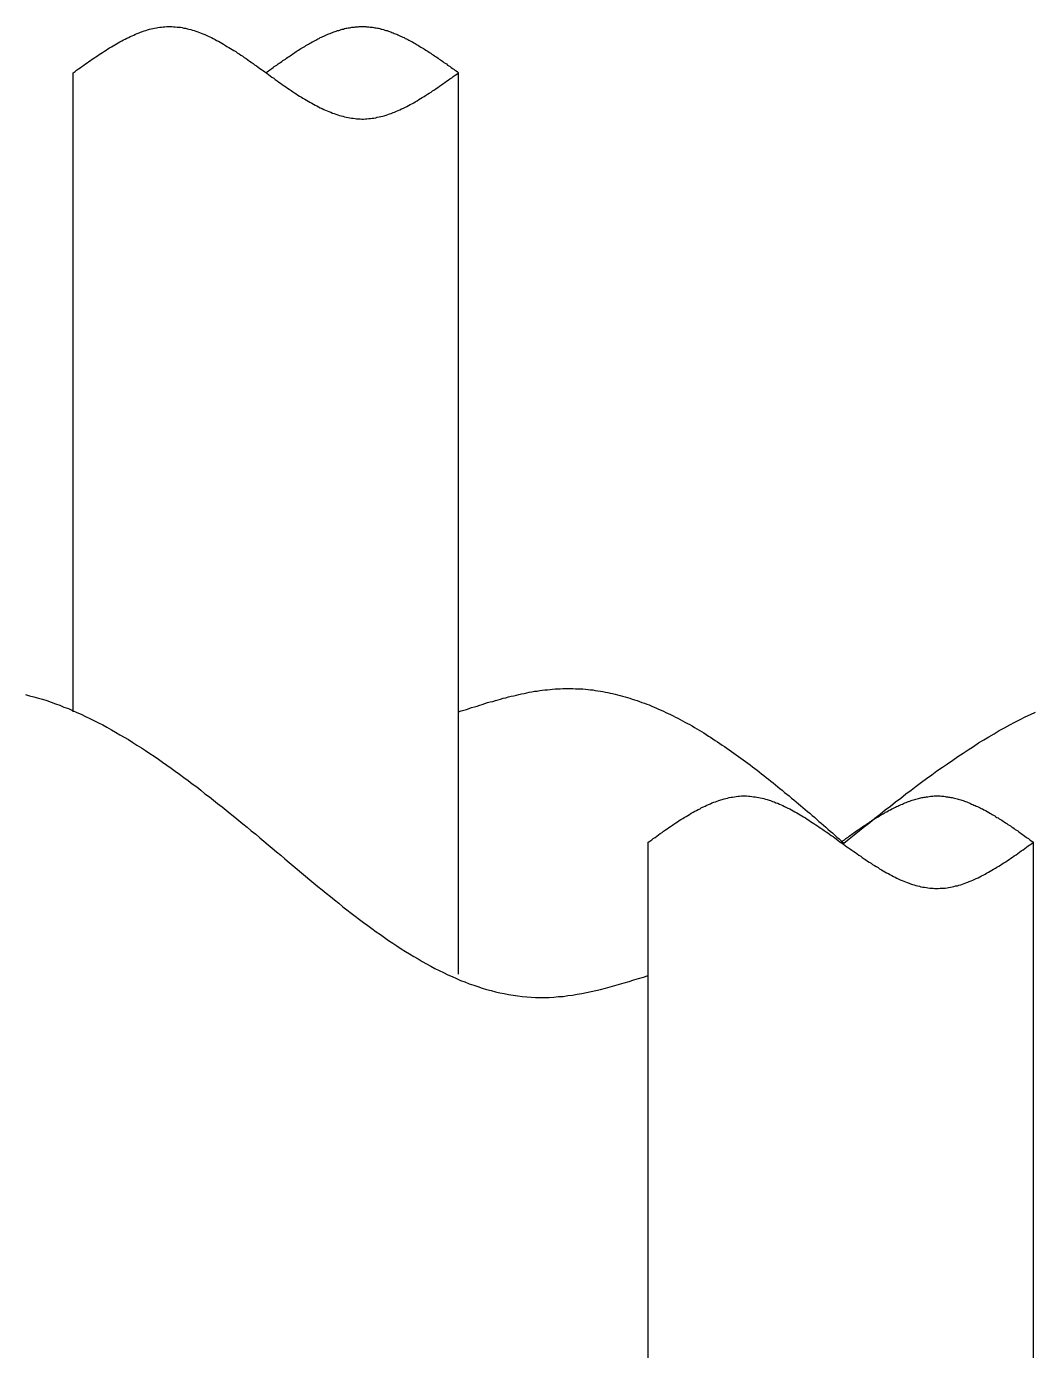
# Model space of a CAD drawing. Extents: x 443 to 1217, y -1921 to -677.
# Drawn here: x 555.86 to 560.11, y -729.96 to -724.38 of the extents above; entities that cross this region are included whole.
import ezdxf

# ---------------------------------------------------------------- set-up
doc = ezdxf.new("R2010")
doc.units = 0
doc.header["$MEASUREMENT"] = 0
doc.layers.add('5', color=7, linetype='CONTINUOUS')

msp = doc.modelspace()

# ---------------------------------------------------------------- linework, layer by layer
at = {"layer": '5', "color": 7}
for p, q in [((556.3613, -724.3997), (556.3689, -724.3976)), ((556.3689, -724.3976), (556.3766, -724.3954)), ((556.3766, -724.3954), (556.3842, -724.3932)), ((556.3842, -724.3932), (556.3907, -724.3921)), ((556.3907, -724.3921), (556.3984, -724.3899)), ((556.3984, -724.3899), (556.406, -724.3889)), ((556.406, -724.3889), (556.4125, -724.3878)), ((556.4125, -724.3878), (556.4202, -724.3867)), ((556.4202, -724.3867), (556.4278, -724.3856)), ((556.4278, -724.3856), (556.4343, -724.3845)), ((556.4343, -724.3845), (556.442, -724.3845)), ((556.442, -724.3845), (556.4496, -724.3834)), ((556.4496, -724.3834), (556.4561, -724.3834)), ((556.4561, -724.3834), (556.4638, -724.3834)), ((556.4638, -724.3834), (556.4714, -724.3834)), ((556.4714, -724.3834), (556.4779, -724.3845)), ((556.4779, -724.3845), (556.4855, -724.3845)), ((556.4855, -724.3845), (556.4932, -724.3856)), ((556.4932, -724.3856), (556.4997, -724.3856)), ((556.4997, -724.3856), (556.5073, -724.3867)), ((556.5073, -724.3867), (556.515, -724.3878)), ((556.515, -724.3878), (556.5215, -724.3899)), ((556.5215, -724.3899), (556.5291, -724.391)), ((556.5291, -724.391), (556.5368, -724.3932)), ((556.5368, -724.3932), (556.5433, -724.3943)), ((556.5433, -724.3943), (556.5509, -724.3965)), ((556.5509, -724.3965), (556.5586, -724.3987)), ((557.1787, -724.3987), (557.1841, -724.3965)), ((557.1841, -724.3965), (557.1896, -724.3954)), ((557.1896, -724.3954), (557.1939, -724.3943)), ((557.1939, -724.3943), (557.1994, -724.3921)), ((557.1994, -724.3921), (557.2048, -724.391)), ((557.2048, -724.391), (557.2092, -724.3899)), ((557.2092, -724.3899), (557.2146, -724.3889)), ((557.2146, -724.3889), (557.2201, -724.3889)), ((557.2201, -724.3889), (557.2255, -724.3878)), ((557.2255, -724.3878), (557.2299, -724.3867)), ((557.2299, -724.3867), (557.2353, -724.3856)), ((557.2353, -724.3856), (557.2408, -724.3856)), ((557.2408, -724.3856), (557.2452, -724.3845)), ((557.2452, -724.3845), (557.2506, -724.3845)), ((557.2506, -724.3845), (557.2561, -724.3845)), ((557.2561, -724.3845), (557.2604, -724.3834)), ((557.2604, -724.3834), (557.2659, -724.3834)), ((557.2659, -724.3834), (557.2713, -724.3834)), ((557.2713, -724.3834), (557.2757, -724.3834)), ((557.2757, -724.3834), (557.2811, -724.3834)), ((557.2811, -724.3834), (557.2866, -724.3834)), ((557.2866, -724.3834), (557.2909, -724.3845)), ((557.2909, -724.3845), (557.2964, -724.3845)), ((557.2964, -724.3845), (557.3018, -724.3845)), ((557.3018, -724.3845), (557.3062, -724.3856)), ((557.3062, -724.3856), (557.3116, -724.3856)), ((557.3116, -724.3856), (557.3171, -724.3867)), ((557.3171, -724.3867), (557.3225, -724.3878)), ((557.3225, -724.3878), (557.3269, -724.3889)), ((557.3269, -724.3889), (557.3323, -724.3889)), ((557.3323, -724.3889), (557.3378, -724.3899)), ((557.3378, -724.3899), (557.3422, -724.391)), ((557.3422, -724.391), (557.3476, -724.3921)), ((557.3476, -724.3921), (557.353, -724.3943)), ((557.353, -724.3943), (557.3574, -724.3954)), ((557.3574, -724.3954), (557.3629, -724.3965)), ((557.3629, -724.3965), (557.3683, -724.3987)), ((556.2382, -724.4564), (556.2458, -724.4521)), ((556.2458, -724.4521), (556.2523, -724.4477)), ((556.2523, -724.4477), (556.26, -724.4444)), ((556.26, -724.4444), (556.2676, -724.4401)), ((556.2676, -724.4401), (556.2741, -724.4368)), ((556.2741, -724.4368), (556.2818, -724.4324)), ((556.2818, -724.4324), (556.2894, -724.4292)), ((556.2894, -724.4292), (556.2959, -724.4259)), ((556.2959, -724.4259), (556.3035, -724.4226)), ((556.3035, -724.4226), (556.3112, -724.4194)), ((556.3112, -724.4194), (556.3177, -724.4161)), ((556.3177, -724.4161), (556.3253, -724.4128)), ((556.3253, -724.4128), (556.333, -724.4096)), ((556.333, -724.4096), (556.3395, -724.4074)), ((556.3395, -724.4074), (556.3471, -724.4041)), ((556.3471, -724.4041), (556.3548, -724.4019)), ((556.3548, -724.4019), (556.3613, -724.3997)), ((556.5586, -724.3987), (556.5651, -724.4008)), ((556.5651, -724.4008), (556.5727, -724.403)), ((556.5727, -724.403), (556.5804, -724.4063)), ((556.5804, -724.4063), (556.588, -724.4085)), ((556.588, -724.4085), (556.5945, -724.4117)), ((556.5945, -724.4117), (556.6022, -724.4139)), ((556.6022, -724.4139), (556.6098, -724.4172)), ((556.6098, -724.4172), (556.6163, -724.4205)), ((556.6163, -724.4205), (556.624, -724.4237)), ((556.624, -724.4237), (556.6316, -724.427)), ((556.6316, -724.427), (556.6381, -724.4303)), ((556.6381, -724.4303), (556.6458, -724.4346)), ((556.6458, -724.4346), (556.6534, -724.4379)), ((556.6534, -724.4379), (556.6599, -724.4423)), ((556.6599, -724.4423), (556.6675, -724.4455)), ((556.6675, -724.4455), (556.6752, -724.4499)), ((556.6752, -724.4499), (556.6817, -724.4542)), ((557.0512, -724.4553), (557.0566, -724.4521)), ((557.0566, -724.4521), (557.0621, -724.4488)), ((557.0621, -724.4488), (557.0664, -724.4466)), ((557.0664, -724.4466), (557.0719, -724.4433)), ((557.0719, -724.4433), (557.0773, -724.4412)), ((557.0773, -724.4412), (557.0817, -724.4379)), ((557.0817, -724.4379), (557.0871, -724.4357)), ((557.0871, -724.4357), (557.0926, -724.4335)), ((557.0926, -724.4335), (557.0969, -724.4303)), ((557.0969, -724.4303), (557.1024, -724.4281)), ((557.1024, -724.4281), (557.1078, -724.4259)), ((557.1078, -724.4259), (557.1122, -724.4237)), ((557.1122, -724.4237), (557.1176, -724.4215)), ((557.1176, -724.4215), (557.1231, -724.4183)), ((557.1231, -724.4183), (557.1285, -724.4161)), ((557.1285, -724.4161), (557.1329, -724.4139)), ((557.1329, -724.4139), (557.1384, -724.4128)), ((557.1384, -724.4128), (557.1438, -724.4106)), ((557.1438, -724.4106), (557.1482, -724.4085)), ((557.1482, -724.4085), (557.1536, -724.4063)), ((557.1536, -724.4063), (557.1591, -724.4052)), ((557.1591, -724.4052), (557.1634, -724.403)), ((557.1634, -724.403), (557.1689, -724.4008)), ((557.1689, -724.4008), (557.1743, -724.3997)), ((557.1743, -724.3997), (557.1787, -724.3987)), ((557.3683, -724.3987), (557.3727, -724.3997)), ((557.3727, -724.3997), (557.3781, -724.4008)), ((557.3781, -724.4008), (557.3836, -724.403)), ((557.3836, -724.403), (557.3879, -724.4052)), ((557.3879, -724.4052), (557.3934, -724.4063)), ((557.3934, -724.4063), (557.3988, -724.4085)), ((557.3988, -724.4085), (557.4032, -724.4106)), ((557.4032, -724.4106), (557.4086, -724.4128)), ((557.4086, -724.4128), (557.4141, -724.4139)), ((557.4141, -724.4139), (557.4195, -724.4161)), ((557.4195, -724.4161), (557.4239, -724.4183)), ((557.4239, -724.4183), (557.4293, -724.4215)), ((557.4293, -724.4215), (557.4348, -724.4237)), ((557.4348, -724.4237), (557.4391, -724.4259)), ((557.4391, -724.4259), (557.4446, -724.4281)), ((557.4446, -724.4281), (557.45, -724.4303)), ((557.45, -724.4303), (557.4544, -724.4335)), ((557.4544, -724.4335), (557.4599, -724.4357)), ((557.4599, -724.4357), (557.4653, -724.4379)), ((557.4653, -724.4379), (557.4697, -724.4412)), ((557.4697, -724.4412), (557.4751, -724.4433)), ((557.4751, -724.4433), (557.4806, -724.4466)), ((557.4806, -724.4466), (557.4849, -724.4488)), ((557.4849, -724.4488), (557.4904, -724.4521)), ((557.4904, -724.4521), (557.4958, -724.4553)), ((556.151, -724.5109), (556.1575, -724.5066)), ((556.1575, -724.5066), (556.1651, -724.5011)), ((556.1651, -724.5011), (556.1728, -724.4967)), ((556.1728, -724.4967), (556.1793, -724.4924)), ((556.1793, -724.4924), (556.1869, -724.4869)), ((556.1869, -724.4869), (556.1946, -724.4826)), ((556.1946, -724.4826), (556.2022, -724.4782)), ((556.2022, -724.4782), (556.2087, -724.4739)), ((556.2087, -724.4739), (556.2164, -724.4695)), ((556.2164, -724.4695), (556.224, -724.4651)), ((556.224, -724.4651), (556.2305, -724.4608)), ((556.2305, -724.4608), (556.2382, -724.4564)), ((556.6817, -724.4542), (556.6893, -724.4586)), ((556.6893, -724.4586), (556.697, -724.463)), ((556.697, -724.463), (556.7035, -724.4673)), ((556.7035, -724.4673), (556.7111, -724.4717)), ((556.7111, -724.4717), (556.7188, -724.476)), ((556.7188, -724.476), (556.7253, -724.4804)), ((556.7253, -724.4804), (556.7329, -724.4848)), ((556.7329, -724.4848), (556.7406, -724.4891)), ((556.7406, -724.4891), (556.7471, -724.4946)), ((556.7471, -724.4946), (556.7547, -724.4989)), ((556.7547, -724.4989), (556.7624, -724.5044)), ((556.7624, -724.5044), (556.77, -724.5087)), ((556.77, -724.5087), (556.7765, -724.5142)), ((556.9651, -724.5098), (556.9694, -724.5066)), ((556.9694, -724.5066), (556.9749, -724.5033)), ((556.9749, -724.5033), (556.9803, -724.5)), ((556.9803, -724.5), (556.9847, -724.4957)), ((556.9847, -724.4957), (556.9901, -724.4924)), ((556.9901, -724.4924), (556.9956, -724.4891)), ((556.9956, -724.4891), (556.9999, -724.4858)), ((556.9999, -724.4858), (557.0054, -724.4826)), ((557.0054, -724.4826), (557.0108, -724.4793)), ((557.0108, -724.4793), (557.0152, -724.476)), ((557.0152, -724.476), (557.0207, -724.4728)), ((557.0207, -724.4728), (557.0261, -724.4706)), ((557.0261, -724.4706), (557.0316, -724.4673)), ((557.0316, -724.4673), (557.0359, -724.464)), ((557.0359, -724.464), (557.0414, -724.4608)), ((557.0414, -724.4608), (557.0468, -724.4575)), ((557.0468, -724.4575), (557.0512, -724.4553)), ((557.4958, -724.4553), (557.5002, -724.4575)), ((557.5002, -724.4575), (557.5056, -724.4608)), ((557.5056, -724.4608), (557.5111, -724.464)), ((557.5111, -724.464), (557.5165, -724.4673)), ((557.5165, -724.4673), (557.5209, -724.4706)), ((557.5209, -724.4706), (557.5263, -724.4728)), ((557.5263, -724.4728), (557.5318, -724.476)), ((557.5318, -724.476), (557.5361, -724.4793)), ((557.5361, -724.4793), (557.5416, -724.4826)), ((557.5416, -724.4826), (557.547, -724.4858)), ((557.547, -724.4858), (557.5514, -724.4891)), ((557.5514, -724.4891), (557.5568, -724.4924)), ((557.5568, -724.4924), (557.5623, -724.4957)), ((557.5623, -724.4957), (557.5667, -724.5)), ((557.5667, -724.5), (557.5721, -724.5033)), ((557.5721, -724.5033), (557.5776, -724.5066)), ((557.5776, -724.5066), (557.5819, -724.5098)), ((556.0703, -724.5676), (556.078, -724.5621)), ((556.078, -724.5621), (556.0856, -724.5578)), ((556.0856, -724.5578), (556.0921, -724.5523)), ((556.0921, -724.5523), (556.0998, -724.5469)), ((556.0998, -724.5469), (556.1074, -724.5414)), ((556.1074, -724.5414), (556.1139, -724.5371)), ((556.1139, -724.5371), (556.1215, -724.5316)), ((556.1215, -724.5316), (556.1292, -724.5262)), ((556.1292, -724.5262), (556.1357, -724.5218)), ((556.1357, -724.5218), (556.1433, -724.5164)), ((556.1433, -724.5164), (556.151, -724.5109)), ((556.7765, -724.5142), (556.7842, -724.5185)), ((556.7842, -724.5185), (556.7918, -724.524)), ((556.7918, -724.524), (556.7983, -724.5294)), ((556.7983, -724.5294), (556.806, -724.5338)), ((556.806, -724.5338), (556.8136, -724.5392)), ((556.8136, -724.5392), (556.8201, -724.5447)), ((556.8201, -724.5447), (556.8278, -724.5491)), ((556.8278, -724.5491), (556.8354, -724.5545)), ((556.8354, -724.5545), (556.8419, -724.56)), ((556.8419, -724.56), (556.8495, -724.5654)), ((556.8495, -724.5654), (556.8572, -724.5709)), ((556.8833, -724.5676), (556.8877, -724.5632)), ((556.8877, -724.5632), (556.8931, -724.56)), ((556.8931, -724.56), (556.8986, -724.5567)), ((556.8986, -724.5567), (556.903, -724.5523)), ((556.903, -724.5523), (556.9084, -724.5491)), ((556.9084, -724.5491), (556.9138, -724.5458)), ((556.9138, -724.5458), (556.9193, -724.5414)), ((556.9193, -724.5414), (556.9237, -724.5382)), ((556.9237, -724.5382), (556.9291, -724.5349)), ((556.9291, -724.5349), (556.9346, -724.5305)), ((556.9346, -724.5305), (556.9389, -724.5273)), ((556.9389, -724.5273), (556.9444, -724.524)), ((556.9444, -724.524), (556.9498, -724.5207)), ((556.9498, -724.5207), (556.9542, -724.5164)), ((556.9542, -724.5164), (556.9596, -724.5131)), ((556.9596, -724.5131), (556.9651, -724.5098)), ((557.5819, -724.5098), (557.5874, -724.5131)), ((557.5874, -724.5131), (557.5928, -724.5164)), ((557.5928, -724.5164), (557.5972, -724.5207)), ((557.5972, -724.5207), (557.6026, -724.524)), ((557.6026, -724.524), (557.6081, -724.5273)), ((557.6081, -724.5273), (557.6124, -724.5305)), ((557.6124, -724.5305), (557.6179, -724.5349)), ((557.6179, -724.5349), (557.6233, -724.5382)), ((557.6233, -724.5382), (557.6288, -724.5414)), ((557.6288, -724.5414), (557.6331, -724.5458)), ((557.6331, -724.5458), (557.6386, -724.5491)), ((557.6386, -724.5491), (557.644, -724.5523)), ((557.644, -724.5523), (557.6484, -724.5567)), ((557.6484, -724.5567), (557.6538, -724.56)), ((557.6538, -724.56), (557.6593, -724.5632)), ((557.6593, -724.5632), (557.6636, -724.5676)), ((556.0562, -724.5785), (556.0638, -724.573)), ((556.0638, -724.573), (556.0703, -724.5676)), ((556.8572, -724.5709), (556.8637, -724.5752)), ((556.8637, -724.5752), (556.8713, -724.5807)), ((556.8681, -724.5785), (556.8724, -724.5741)), ((556.8713, -724.5807), (556.879, -724.5861)), ((556.8724, -724.5741), (556.8779, -724.5709)), ((556.8779, -724.5709), (556.8833, -724.5676)), ((556.879, -724.5861), (556.8855, -724.5916)), ((556.8855, -724.5916), (556.8931, -724.597)), ((556.8931, -724.597), (556.9008, -724.6014)), ((556.9008, -724.6014), (556.9073, -724.6068)), ((556.9073, -724.6068), (556.9149, -724.6123)), ((556.9149, -724.6123), (556.9226, -724.6177)), ((556.9226, -724.6177), (556.9291, -724.6221)), ((557.6135, -724.6253), (557.6211, -724.6199)), ((557.6211, -724.6199), (557.6288, -724.6144)), ((557.6288, -724.6144), (557.6353, -724.6101)), ((557.6353, -724.6101), (557.6429, -724.6046)), ((557.6429, -724.6046), (557.6506, -724.5992)), ((557.6506, -724.5992), (557.6571, -724.5937)), ((557.6571, -724.5937), (557.6647, -724.5883)), ((557.6636, -724.5676), (557.6691, -724.5709)), ((557.6647, -724.5883), (557.6724, -724.5839)), ((557.6691, -724.5709), (557.6745, -724.5741)), ((557.6724, -724.5839), (557.6789, -724.5785)), ((557.6745, -724.5741), (557.6789, -724.5785)), ((556.9291, -724.6221), (556.9367, -724.6275)), ((556.9367, -724.6275), (556.9444, -724.633)), ((556.9444, -724.633), (556.9509, -724.6373)), ((556.9509, -724.6373), (556.9585, -724.6428)), ((556.9585, -724.6428), (556.9662, -724.6471)), ((556.9662, -724.6471), (556.9738, -724.6526)), ((556.9738, -724.6526), (556.9803, -724.6569)), ((556.9803, -724.6569), (556.988, -724.6624)), ((556.988, -724.6624), (556.9956, -724.6668)), ((556.9956, -724.6668), (557.0021, -724.6722)), ((557.0021, -724.6722), (557.0098, -724.6766)), ((557.0098, -724.6766), (557.0174, -724.6809)), ((557.534, -724.6787), (557.5405, -724.6744)), ((557.5405, -724.6744), (557.5481, -724.6689)), ((557.5481, -724.6689), (557.5558, -724.6646)), ((557.5558, -724.6646), (557.5634, -724.6602)), ((557.5634, -724.6602), (557.5699, -724.6548)), ((557.5699, -724.6548), (557.5776, -724.6504)), ((557.5776, -724.6504), (557.5852, -724.645)), ((557.5852, -724.645), (557.5917, -724.6406)), ((557.5917, -724.6406), (557.5993, -724.6352)), ((557.5993, -724.6352), (557.607, -724.6297)), ((557.607, -724.6297), (557.6135, -724.6253)), ((557.0174, -724.6809), (557.0239, -724.6853)), ((557.0239, -724.6853), (557.0316, -724.6896)), ((557.0316, -724.6896), (557.0392, -724.694)), ((557.0392, -724.694), (557.0457, -724.6984)), ((557.0457, -724.6984), (557.0533, -724.7027)), ((557.0533, -724.7027), (557.061, -724.7071)), ((557.061, -724.7071), (557.0675, -724.7103)), ((557.0675, -724.7103), (557.0751, -724.7147)), ((557.0751, -724.7147), (557.0828, -724.718)), ((557.0828, -724.718), (557.0893, -724.7223)), ((557.0893, -724.7223), (557.0969, -724.7256)), ((557.0969, -724.7256), (557.1046, -724.7289)), ((557.1046, -724.7289), (557.1111, -724.7332)), ((557.4315, -724.7343), (557.4391, -724.7311)), ((557.4391, -724.7311), (557.4468, -724.7278)), ((557.4468, -724.7278), (557.4533, -724.7245)), ((557.4533, -724.7245), (557.4609, -724.7202)), ((557.4609, -724.7202), (557.4686, -724.7169)), ((557.4686, -724.7169), (557.4751, -724.7125)), ((557.4751, -724.7125), (557.4827, -724.7093)), ((557.4827, -724.7093), (557.4904, -724.7049)), ((557.4904, -724.7049), (557.4969, -724.7005)), ((557.4969, -724.7005), (557.5045, -724.6962)), ((557.5045, -724.6962), (557.5122, -724.6918)), ((557.5122, -724.6918), (557.5187, -724.6875)), ((557.5187, -724.6875), (557.5263, -724.6831)), ((557.5263, -724.6831), (557.534, -724.6787)), ((557.1111, -724.7332), (557.1187, -724.7365)), ((557.1187, -724.7365), (557.1264, -724.7387)), ((557.1264, -724.7387), (557.1329, -724.742)), ((557.1329, -724.742), (557.1405, -724.7452)), ((557.1405, -724.7452), (557.1482, -724.7485)), ((557.1482, -724.7485), (557.1547, -724.7507)), ((557.1547, -724.7507), (557.1623, -724.7529)), ((557.1623, -724.7529), (557.17, -724.7561)), ((557.17, -724.7561), (557.1776, -724.7583)), ((557.1776, -724.7583), (557.1841, -724.7605)), ((557.1841, -724.7605), (557.1918, -724.7616)), ((557.1918, -724.7616), (557.1994, -724.7638)), ((557.1994, -724.7638), (557.2059, -724.7659)), ((557.2059, -724.7659), (557.2136, -724.767)), ((557.2136, -724.767), (557.2212, -724.7681)), ((557.2212, -724.7681), (557.2277, -724.7692)), ((557.2277, -724.7692), (557.2353, -724.7703)), ((557.2353, -724.7703), (557.243, -724.7714)), ((557.243, -724.7714), (557.2495, -724.7725)), ((557.2495, -724.7725), (557.2571, -724.7725)), ((557.2571, -724.7725), (557.2648, -724.7725)), ((557.2648, -724.7725), (557.2713, -724.7736)), ((557.2713, -724.7736), (557.2789, -724.7736)), ((557.2789, -724.7736), (557.2866, -724.7725)), ((557.2866, -724.7725), (557.2931, -724.7725)), ((557.2931, -724.7725), (557.3007, -724.7714)), ((557.3007, -724.7714), (557.3084, -724.7714)), ((557.3084, -724.7714), (557.3149, -724.7703)), ((557.3149, -724.7703), (557.3225, -724.7692)), ((557.3225, -724.7692), (557.3302, -724.7681)), ((557.3302, -724.7681), (557.3367, -724.7659)), ((557.3367, -724.7659), (557.3443, -724.7648)), ((557.3443, -724.7648), (557.352, -724.7627)), ((557.352, -724.7627), (557.3596, -724.7616)), ((557.3596, -724.7616), (557.3661, -724.7594)), ((557.3661, -724.7594), (557.3738, -724.7572)), ((557.3738, -724.7572), (557.3814, -724.7539)), ((557.3814, -724.7539), (557.3879, -724.7518)), ((557.3879, -724.7518), (557.3956, -724.7496)), ((557.3956, -724.7496), (557.4032, -724.7463)), ((557.4032, -724.7463), (557.4097, -724.7441)), ((557.4097, -724.7441), (557.4173, -724.7409)), ((557.4173, -724.7409), (557.425, -724.7376)), ((557.425, -724.7376), (557.4315, -724.7343)), ((557.9775, -727.1897), (557.9884, -727.1875)), ((557.9884, -727.1875), (557.9993, -727.1853)), ((557.9993, -727.1853), (558.0102, -727.1843)), ((558.0102, -727.1843), (558.0211, -727.1821)), ((558.0211, -727.1821), (558.032, -727.181)), ((558.032, -727.181), (558.0429, -727.1799)), ((558.0429, -727.1799), (558.0538, -727.1788)), ((558.0538, -727.1788), (558.0647, -727.1777)), ((558.0647, -727.1777), (558.0756, -727.1766)), ((558.0756, -727.1766), (558.0865, -727.1755)), ((558.0865, -727.1755), (558.0974, -727.1744)), ((558.0974, -727.1744), (558.1072, -727.1744)), ((558.1072, -727.1744), (558.1181, -727.1734)), ((558.1181, -727.1734), (558.129, -727.1734)), ((558.129, -727.1734), (558.1399, -727.1734)), ((558.1399, -727.1734), (558.1508, -727.1734)), ((558.1508, -727.1734), (558.1606, -727.1734)), ((558.1606, -727.1734), (558.1715, -727.1744)), ((558.1715, -727.1744), (558.1824, -727.1744)), ((558.1824, -727.1744), (558.1933, -727.1755)), ((558.1933, -727.1755), (558.2031, -727.1755)), ((558.2031, -727.1755), (558.214, -727.1766)), ((558.214, -727.1766), (558.2249, -727.1777)), ((558.2249, -727.1777), (558.2347, -727.1788)), ((558.2347, -727.1788), (558.2456, -727.1799)), ((558.2456, -727.1799), (558.2554, -727.1821)), ((558.2554, -727.1821), (558.2663, -727.1832)), ((558.2663, -727.1832), (558.2772, -727.1853)), ((558.2772, -727.1853), (558.287, -727.1864)), ((558.287, -727.1864), (558.2979, -727.1886)), ((555.8545, -727.1995), (555.872, -727.2039)), ((555.872, -727.2039), (555.8905, -727.2082)), ((555.8905, -727.2082), (555.909, -727.2137)), ((555.909, -727.2137), (555.9265, -727.2191)), ((555.9265, -727.2191), (555.945, -727.2246)), ((555.945, -727.2246), (555.9624, -727.2311)), ((555.9624, -727.2311), (555.981, -727.2377)), ((555.981, -727.2377), (555.9995, -727.2442)), ((557.7683, -727.2442), (557.7792, -727.2409)), ((557.7792, -727.2409), (557.7901, -727.2366)), ((557.7901, -727.2366), (557.801, -727.2333)), ((557.801, -727.2333), (557.813, -727.23)), ((557.813, -727.23), (557.8239, -727.2278)), ((557.8239, -727.2278), (557.8348, -727.2246)), ((557.8348, -727.2246), (557.8456, -727.2213)), ((557.8456, -727.2213), (557.8565, -727.218)), ((557.8565, -727.218), (557.8674, -727.2148)), ((557.8674, -727.2148), (557.8783, -727.2126)), ((557.8783, -727.2126), (557.8903, -727.2093)), ((557.8903, -727.2093), (557.9012, -727.206)), ((557.9012, -727.206), (557.9121, -727.2039)), ((557.9121, -727.2039), (557.923, -727.2017)), ((557.923, -727.2017), (557.9339, -727.1984)), ((557.9339, -727.1984), (557.9448, -727.1962)), ((557.9448, -727.1962), (557.9557, -727.1941)), ((557.9557, -727.1941), (557.9666, -727.1919)), ((557.9666, -727.1919), (557.9775, -727.1897)), ((558.2979, -727.1886), (558.3077, -727.1908)), ((558.3077, -727.1908), (558.3186, -727.193)), ((558.3186, -727.193), (558.3284, -727.1952)), ((558.3284, -727.1952), (558.3393, -727.1973)), ((558.3393, -727.1973), (558.3491, -727.2006)), ((558.3491, -727.2006), (558.36, -727.2028)), ((558.36, -727.2028), (558.3699, -727.206)), ((558.3699, -727.206), (558.3808, -727.2082)), ((558.3808, -727.2082), (558.3906, -727.2115)), ((558.3906, -727.2115), (558.4004, -727.2148)), ((558.4004, -727.2148), (558.4113, -727.218)), ((558.4113, -727.218), (558.4211, -727.2213)), ((558.4211, -727.2213), (558.432, -727.2246)), ((558.432, -727.2246), (558.4418, -727.2278)), ((558.4418, -727.2278), (558.4516, -727.2322)), ((558.4516, -727.2322), (558.4625, -727.2355)), ((558.4625, -727.2355), (558.4723, -727.2398)), ((558.4723, -727.2398), (558.4821, -727.2431)), ((558.4821, -727.2431), (558.493, -727.2475)), ((555.9995, -727.2442), (556.0169, -727.2518)), ((556.0169, -727.2518), (556.0355, -727.2584)), ((556.0355, -727.2584), (556.0529, -727.266)), ((556.0529, -727.266), (556.0714, -727.2747)), ((556.0714, -727.2747), (556.0899, -727.2823)), ((556.0899, -727.2823), (556.1074, -727.2911)), ((556.1074, -727.2911), (556.1259, -727.2998)), ((556.1259, -727.2998), (556.1433, -727.3085)), ((557.6789, -727.2714), (557.6909, -727.2682)), ((557.6909, -727.2682), (557.7018, -727.2649)), ((557.7018, -727.2649), (557.7127, -727.2616)), ((557.7127, -727.2616), (557.7236, -727.2573)), ((557.7236, -727.2573), (557.7345, -727.254)), ((557.7345, -727.254), (557.7465, -727.2507)), ((557.7465, -727.2507), (557.7574, -727.2475)), ((557.7574, -727.2475), (557.7683, -727.2442)), ((558.493, -727.2475), (558.5028, -727.2518)), ((558.5028, -727.2518), (558.5126, -727.2562)), ((558.5126, -727.2562), (558.5224, -727.2605)), ((558.5224, -727.2605), (558.5333, -727.2649)), ((558.5333, -727.2649), (558.5431, -727.2693)), ((558.5431, -727.2693), (558.5529, -727.2747)), ((558.5529, -727.2747), (558.5628, -727.2791)), ((558.5628, -727.2791), (558.5726, -727.2834)), ((558.5726, -727.2834), (558.5835, -727.2889)), ((558.5835, -727.2889), (558.5933, -727.2943)), ((558.5933, -727.2943), (558.6031, -727.2987)), ((558.6031, -727.2987), (558.6129, -727.3041)), ((560.0449, -727.3041), (560.0667, -727.2932)), ((560.0667, -727.2932), (560.0885, -727.2834)), ((560.0885, -727.2834), (560.1103, -727.2736)), ((556.1433, -727.3085), (556.1619, -727.3183)), ((556.1619, -727.3183), (556.1804, -727.327)), ((556.1804, -727.327), (556.1978, -727.3368)), ((556.1978, -727.3368), (556.2164, -727.3477)), ((556.2164, -727.3477), (556.2338, -727.3575)), ((558.6129, -727.3041), (558.6227, -727.3096)), ((558.6227, -727.3096), (558.6325, -727.315)), ((558.6325, -727.315), (558.6434, -727.3205)), ((558.6434, -727.3205), (558.6532, -727.3259)), ((558.6532, -727.3259), (558.663, -727.3314)), ((558.663, -727.3314), (558.6728, -727.3379)), ((558.6728, -727.3379), (558.6826, -727.3434)), ((558.6826, -727.3434), (558.6924, -727.3488)), ((558.6924, -727.3488), (558.7023, -727.3554)), ((558.7023, -727.3554), (558.7121, -727.3608)), ((559.9359, -727.3641), (559.9577, -727.351)), ((559.9577, -727.351), (559.9795, -727.339)), ((559.9795, -727.339), (560.0013, -727.327)), ((560.0013, -727.327), (560.0231, -727.3161)), ((560.0231, -727.3161), (560.0449, -727.3041)), ((556.2338, -727.3575), (556.2523, -727.3684)), ((556.2523, -727.3684), (556.2698, -727.3782)), ((556.2698, -727.3782), (556.2883, -727.3891)), ((556.2883, -727.3891), (556.3068, -727.4011)), ((556.3068, -727.4011), (556.3243, -727.412)), ((558.7121, -727.3608), (558.7219, -727.3673)), ((558.7219, -727.3673), (558.7317, -727.3739)), ((558.7317, -727.3739), (558.7415, -727.3793)), ((558.7415, -727.3793), (558.7513, -727.3859)), ((558.7513, -727.3859), (558.7611, -727.3924)), ((558.7611, -727.3924), (558.7709, -727.3989)), ((558.7709, -727.3989), (558.7807, -727.4055)), ((558.7807, -727.4055), (558.7905, -727.412)), ((559.8487, -727.4175), (559.8705, -727.4033)), ((559.8705, -727.4033), (559.8923, -727.3902)), ((559.8923, -727.3902), (559.9141, -727.3772)), ((559.9141, -727.3772), (559.9359, -727.3641)), ((556.3243, -727.412), (556.3428, -727.424)), ((556.3428, -727.424), (556.3602, -727.4349)), ((556.3602, -727.4349), (556.3787, -727.4469)), ((556.3787, -727.4469), (556.3962, -727.4589)), ((556.3962, -727.4589), (556.4147, -727.472)), ((558.7905, -727.412), (558.8003, -727.4186)), ((558.8003, -727.4186), (558.8101, -727.4251)), ((558.8101, -727.4251), (558.82, -727.4327)), ((558.82, -727.4327), (558.8298, -727.4393)), ((558.8298, -727.4393), (558.8396, -727.4458)), ((558.8396, -727.4458), (558.8494, -727.4534)), ((558.8494, -727.4534), (558.8592, -727.46)), ((558.8592, -727.46), (558.869, -727.4676)), ((559.7616, -727.4752), (559.7834, -727.46)), ((559.7834, -727.46), (559.8052, -727.4458)), ((559.8052, -727.4458), (559.827, -727.4316)), ((559.827, -727.4316), (559.8487, -727.4175)), ((556.4147, -727.472), (556.4321, -727.484)), ((556.4321, -727.484), (556.4507, -727.497)), ((556.4507, -727.497), (556.4681, -727.509)), ((556.4681, -727.509), (556.4855, -727.5221)), ((556.4855, -727.5221), (556.5041, -727.5352)), ((558.869, -727.4676), (558.8788, -727.4741)), ((558.8788, -727.4741), (558.8886, -727.4818)), ((558.8886, -727.4818), (558.8984, -727.4883)), ((558.8984, -727.4883), (558.9082, -727.4959)), ((558.9082, -727.4959), (558.918, -727.5036)), ((558.918, -727.5036), (558.9278, -727.5112)), ((558.9278, -727.5112), (558.9377, -727.5177)), ((558.9377, -727.5177), (558.9464, -727.5254)), ((559.6733, -727.5374), (559.6951, -727.521)), ((559.6951, -727.521), (559.718, -727.5058)), ((559.718, -727.5058), (559.7398, -727.4905)), ((559.7398, -727.4905), (559.7616, -727.4752)), ((556.5041, -727.5352), (556.5215, -727.5483)), ((556.5215, -727.5483), (556.54, -727.5613)), ((556.54, -727.5613), (556.5575, -727.5755)), ((556.5575, -727.5755), (556.576, -727.5886)), ((558.9464, -727.5254), (558.9562, -727.533)), ((558.9562, -727.533), (558.966, -727.5406)), ((558.966, -727.5406), (558.9758, -727.5483)), ((558.9758, -727.5483), (558.9856, -727.5559)), ((558.9856, -727.5559), (558.9954, -727.5635)), ((558.9954, -727.5635), (559.0052, -727.5711)), ((559.0052, -727.5711), (559.015, -727.5799)), ((559.6079, -727.5853), (559.6297, -727.569)), ((559.6297, -727.569), (559.6515, -727.5526)), ((559.6515, -727.5526), (559.6733, -727.5374)), ((556.576, -727.5886), (556.5934, -727.6027)), ((556.5934, -727.6027), (556.6109, -727.6169)), ((556.6109, -727.6169), (556.6294, -727.63)), ((556.6294, -727.63), (556.6468, -727.6442)), ((558.8123, -727.6354), (558.82, -727.6333)), ((558.82, -727.6333), (558.8276, -727.6322)), ((558.8276, -727.6322), (558.8341, -727.6311)), ((558.8341, -727.6311), (558.8418, -727.63)), ((558.8418, -727.63), (558.8494, -727.6289)), ((558.8494, -727.6289), (558.857, -727.6278)), ((558.857, -727.6278), (558.8635, -727.6278)), ((558.8635, -727.6278), (558.8712, -727.6267)), ((558.8712, -727.6267), (558.8788, -727.6267)), ((558.8788, -727.6267), (558.8853, -727.6267)), ((558.8853, -727.6267), (558.893, -727.6267)), ((558.893, -727.6267), (558.9006, -727.6278)), ((558.9006, -727.6278), (558.9071, -727.6278)), ((558.9071, -727.6278), (558.9148, -727.6289)), ((558.9148, -727.6289), (558.9224, -727.63)), ((558.9224, -727.63), (558.9289, -727.63)), ((558.9289, -727.63), (558.9366, -727.6322)), ((558.9366, -727.6322), (558.9442, -727.6333)), ((558.9442, -727.6333), (558.9507, -727.6344)), ((558.9507, -727.6344), (558.9584, -727.6365)), ((559.015, -727.5799), (559.0238, -727.5875)), ((559.0238, -727.5875), (559.0336, -727.5951)), ((559.0336, -727.5951), (559.0434, -727.6027)), ((559.0434, -727.6027), (559.0532, -727.6115)), ((559.0532, -727.6115), (559.063, -727.6191)), ((559.063, -727.6191), (559.0728, -727.6267)), ((559.0728, -727.6267), (559.0815, -727.6354)), ((559.5425, -727.6354), (559.5643, -727.618)), ((559.5643, -727.618), (559.5861, -727.6017)), ((559.5861, -727.6017), (559.6079, -727.5853)), ((559.621, -727.6365), (559.6264, -727.6344)), ((559.6264, -727.6344), (559.6319, -727.6333)), ((559.6319, -727.6333), (559.6362, -727.6333)), ((559.6362, -727.6333), (559.6417, -727.6322)), ((559.6417, -727.6322), (559.6471, -727.6311)), ((559.6471, -727.6311), (559.6515, -727.63)), ((559.6515, -727.63), (559.6569, -727.63)), ((559.6569, -727.63), (559.6624, -727.6289)), ((559.6624, -727.6289), (559.6678, -727.6278)), ((559.6678, -727.6278), (559.6722, -727.6278)), ((559.6722, -727.6278), (559.6776, -727.6278)), ((559.6776, -727.6278), (559.6831, -727.6267)), ((559.6831, -727.6267), (559.6875, -727.6267)), ((559.6875, -727.6267), (559.6929, -727.6267)), ((559.6929, -727.6267), (559.6984, -727.6267)), ((559.6984, -727.6267), (559.7027, -727.6267)), ((559.7027, -727.6267), (559.7082, -727.6267)), ((559.7082, -727.6267), (559.7136, -727.6278)), ((559.7136, -727.6278), (559.718, -727.6278)), ((559.718, -727.6278), (559.7234, -727.6278)), ((559.7234, -727.6278), (559.7289, -727.6289)), ((559.7289, -727.6289), (559.7332, -727.63)), ((559.7332, -727.63), (559.7387, -727.63)), ((559.7387, -727.63), (559.7441, -727.6311)), ((559.7441, -727.6311), (559.7485, -727.6322)), ((559.7485, -727.6322), (559.7539, -727.6333)), ((559.7539, -727.6333), (559.7594, -727.6333)), ((559.7594, -727.6333), (559.7637, -727.6344)), ((559.7637, -727.6344), (559.7692, -727.6365)), ((556.6468, -727.6442), (556.6643, -727.6583)), ((556.6643, -727.6583), (556.6828, -727.6725)), ((556.6828, -727.6725), (556.7002, -727.6867)), ((556.7002, -727.6867), (556.7177, -727.7008)), ((558.675, -727.691), (558.6815, -727.6878)), ((558.6815, -727.6878), (558.6892, -727.6834)), ((558.6892, -727.6834), (558.6968, -727.6801)), ((558.6968, -727.6801), (558.7033, -727.6758)), ((558.7033, -727.6758), (558.711, -727.6725)), ((558.711, -727.6725), (558.7186, -727.6692)), ((558.7186, -727.6692), (558.7251, -727.666)), ((558.7251, -727.666), (558.7328, -727.6627)), ((558.7328, -727.6627), (558.7404, -727.6594)), ((558.7404, -727.6594), (558.7469, -727.6561)), ((558.7469, -727.6561), (558.7546, -727.6529)), ((558.7546, -727.6529), (558.7622, -727.6507)), ((558.7622, -727.6507), (558.7687, -727.6485)), ((558.7687, -727.6485), (558.7764, -727.6452)), ((558.7764, -727.6452), (558.784, -727.6431)), ((558.784, -727.6431), (558.7905, -727.6409)), ((558.7905, -727.6409), (558.7982, -727.6387)), ((558.7982, -727.6387), (558.8058, -727.6376)), ((558.8058, -727.6376), (558.8123, -727.6354)), ((558.9584, -727.6365), (558.966, -727.6376)), ((558.966, -727.6376), (558.9725, -727.6398)), ((558.9725, -727.6398), (558.9802, -727.642)), ((558.9802, -727.642), (558.9878, -727.6442)), ((558.9878, -727.6442), (558.9943, -727.6463)), ((558.9943, -727.6463), (559.002, -727.6496)), ((559.002, -727.6496), (559.0096, -727.6518)), ((559.0096, -727.6518), (559.0161, -727.6551)), ((559.0161, -727.6551), (559.0238, -727.6572)), ((559.0238, -727.6572), (559.0314, -727.6605)), ((559.0314, -727.6605), (559.0379, -727.6638)), ((559.0379, -727.6638), (559.0455, -727.667)), ((559.0455, -727.667), (559.0532, -727.6703)), ((559.0532, -727.6703), (559.0608, -727.6747)), ((559.0608, -727.6747), (559.0673, -727.6779)), ((559.0673, -727.6779), (559.075, -727.6812)), ((559.075, -727.6812), (559.0826, -727.6856)), ((559.0815, -727.6354), (559.0913, -727.6431)), ((559.0826, -727.6856), (559.0891, -727.6888)), ((559.0891, -727.6888), (559.0968, -727.6932)), ((559.0913, -727.6431), (559.1011, -727.6507)), ((559.1011, -727.6507), (559.1109, -727.6594)), ((559.1109, -727.6594), (559.1207, -727.667)), ((559.1207, -727.667), (559.1295, -727.6758)), ((559.1295, -727.6758), (559.1393, -727.6834)), ((559.1393, -727.6834), (559.1491, -727.6921)), ((559.4553, -727.703), (559.4771, -727.6856)), ((559.4771, -727.6856), (559.4989, -727.6692)), ((559.4837, -727.6932), (559.4891, -727.6899)), ((559.4891, -727.6899), (559.4935, -727.6867)), ((559.4935, -727.6867), (559.4989, -727.6845)), ((559.4989, -727.6692), (559.5207, -727.6518)), ((559.4989, -727.6845), (559.5044, -727.6812)), ((559.5044, -727.6812), (559.5087, -727.679)), ((559.5087, -727.679), (559.5142, -727.6769)), ((559.5142, -727.6769), (559.5196, -727.6736)), ((559.5196, -727.6736), (559.524, -727.6714)), ((559.5207, -727.6518), (559.5425, -727.6354)), ((559.524, -727.6714), (559.5294, -727.6692)), ((559.5294, -727.6692), (559.5349, -727.667)), ((559.5349, -727.667), (559.5392, -727.6649)), ((559.5392, -727.6649), (559.5447, -727.6627)), ((559.5447, -727.6627), (559.5501, -727.6605)), ((559.5501, -727.6605), (559.5545, -727.6583)), ((559.5545, -727.6583), (559.5599, -727.6561)), ((559.5599, -727.6561), (559.5654, -727.654)), ((559.5654, -727.654), (559.5708, -727.6518)), ((559.5708, -727.6518), (559.5752, -727.6496)), ((559.5752, -727.6496), (559.5807, -727.6485)), ((559.5807, -727.6485), (559.5861, -727.6463)), ((559.5861, -727.6463), (559.5905, -727.6442)), ((559.5905, -727.6442), (559.5959, -727.6431)), ((559.5959, -727.6431), (559.6014, -727.642)), ((559.6014, -727.642), (559.6057, -727.6398)), ((559.6057, -727.6398), (559.6112, -727.6387)), ((559.6112, -727.6387), (559.6166, -727.6376)), ((559.6166, -727.6376), (559.621, -727.6365)), ((559.7692, -727.6365), (559.7746, -727.6376)), ((559.7746, -727.6376), (559.7801, -727.6387)), ((559.7801, -727.6387), (559.7844, -727.6398)), ((559.7844, -727.6398), (559.7899, -727.642)), ((559.7899, -727.642), (559.7953, -727.6431)), ((559.7953, -727.6431), (559.7997, -727.6442)), ((559.7997, -727.6442), (559.8052, -727.6463)), ((559.8052, -727.6463), (559.8106, -727.6485)), ((559.8106, -727.6485), (559.815, -727.6496)), ((559.815, -727.6496), (559.8204, -727.6518)), ((559.8204, -727.6518), (559.8259, -727.654)), ((559.8259, -727.654), (559.8302, -727.6561)), ((559.8302, -727.6561), (559.8357, -727.6583)), ((559.8357, -727.6583), (559.8411, -727.6605)), ((559.8411, -727.6605), (559.8455, -727.6627)), ((559.8455, -727.6627), (559.8509, -727.6649)), ((559.8509, -727.6649), (559.8564, -727.667)), ((559.8564, -727.667), (559.8607, -727.6692)), ((559.8607, -727.6692), (559.8662, -727.6714)), ((559.8662, -727.6714), (559.8716, -727.6736)), ((559.8716, -727.6736), (559.8771, -727.6769)), ((559.8771, -727.6769), (559.8814, -727.679)), ((559.8814, -727.679), (559.8869, -727.6812)), ((559.8869, -727.6812), (559.8923, -727.6845)), ((559.8923, -727.6845), (559.8967, -727.6867)), ((559.8967, -727.6867), (559.9021, -727.6899)), ((559.9021, -727.6899), (559.9076, -727.6932)), ((556.7177, -727.7008), (556.7362, -727.7161)), ((556.7362, -727.7161), (556.7536, -727.7303)), ((556.7536, -727.7303), (556.7711, -727.7444)), ((556.7711, -727.7444), (556.7885, -727.7586)), ((558.5802, -727.7499), (558.5867, -727.7455)), ((558.5867, -727.7455), (558.5944, -727.7401)), ((558.5944, -727.7401), (558.602, -727.7357)), ((558.602, -727.7357), (558.6085, -727.7303)), ((558.6085, -727.7303), (558.6162, -727.7259)), ((558.6162, -727.7259), (558.6238, -727.7215)), ((558.6238, -727.7215), (558.6303, -727.7172)), ((558.6303, -727.7172), (558.638, -727.7128)), ((558.638, -727.7128), (558.6456, -727.7085)), ((558.6456, -727.7085), (558.6521, -727.7041)), ((558.6521, -727.7041), (558.6597, -727.6997)), ((558.6597, -727.6997), (558.6674, -727.6954)), ((558.6674, -727.6954), (558.675, -727.691)), ((559.0968, -727.6932), (559.1044, -727.6976)), ((559.1044, -727.6976), (559.1109, -727.7019)), ((559.1109, -727.7019), (559.1186, -727.7063)), ((559.1186, -727.7063), (559.1262, -727.7106)), ((559.1262, -727.7106), (559.1327, -727.715)), ((559.1327, -727.715), (559.1404, -727.7194)), ((559.1404, -727.7194), (559.148, -727.7237)), ((559.148, -727.7237), (559.1545, -727.7281)), ((559.1491, -727.6921), (559.1589, -727.6997)), ((559.1545, -727.7281), (559.1622, -727.7335)), ((559.1589, -727.6997), (559.1687, -727.7085)), ((559.1622, -727.7335), (559.1698, -727.7379)), ((559.1687, -727.7085), (559.1785, -727.7161)), ((559.1698, -727.7379), (559.1763, -727.7422)), ((559.1763, -727.7422), (559.184, -727.7477)), ((559.1785, -727.7161), (559.1872, -727.7248)), ((559.1872, -727.7248), (559.197, -727.7335)), ((559.197, -727.7335), (559.2068, -727.7412)), ((559.2068, -727.7412), (559.2166, -727.7499)), ((559.3899, -727.7553), (559.4117, -727.7379)), ((559.3965, -727.7466), (559.4019, -727.7433)), ((559.4019, -727.7433), (559.4074, -727.7401)), ((559.4074, -727.7401), (559.4117, -727.7357)), ((559.4117, -727.7379), (559.4335, -727.7204)), ((559.4117, -727.7357), (559.4172, -727.7324)), ((559.4172, -727.7324), (559.4226, -727.7292)), ((559.4226, -727.7292), (559.427, -727.7259)), ((559.427, -727.7259), (559.4324, -727.7226)), ((559.4324, -727.7226), (559.4379, -727.7194)), ((559.4335, -727.7204), (559.4553, -727.703)), ((559.4379, -727.7194), (559.4422, -727.7172)), ((559.4422, -727.7172), (559.4477, -727.7139)), ((559.4477, -727.7139), (559.4531, -727.7106)), ((559.4531, -727.7106), (559.4575, -727.7074)), ((559.4575, -727.7074), (559.463, -727.7041)), ((559.463, -727.7041), (559.4684, -727.7019)), ((559.4684, -727.7019), (559.4738, -727.6987)), ((559.4738, -727.6987), (559.4782, -727.6954)), ((559.4782, -727.6954), (559.4837, -727.6932)), ((559.9076, -727.6932), (559.912, -727.6954)), ((559.912, -727.6954), (559.9174, -727.6987)), ((559.9174, -727.6987), (559.9229, -727.7019)), ((559.9229, -727.7019), (559.9272, -727.7041)), ((559.9272, -727.7041), (559.9327, -727.7074)), ((559.9327, -727.7074), (559.9381, -727.7106)), ((559.9381, -727.7106), (559.9425, -727.7139)), ((559.9425, -727.7139), (559.9479, -727.7172)), ((559.9479, -727.7172), (559.9534, -727.7194)), ((559.9534, -727.7194), (559.9577, -727.7226)), ((559.9577, -727.7226), (559.9632, -727.7259)), ((559.9632, -727.7259), (559.9686, -727.7292)), ((559.9686, -727.7292), (559.9741, -727.7324)), ((559.9741, -727.7324), (559.9784, -727.7357)), ((559.9784, -727.7357), (559.9839, -727.7401)), ((559.9839, -727.7401), (559.9893, -727.7433)), ((559.9893, -727.7433), (559.9937, -727.7466)), ((556.7885, -727.7586), (556.806, -727.7738)), ((556.806, -727.7738), (556.8245, -727.788)), ((556.8245, -727.788), (556.8419, -727.8033)), ((558.4995, -727.8065), (558.5072, -727.8011)), ((558.5072, -727.8011), (558.5148, -727.7956)), ((558.5148, -727.7956), (558.5213, -727.7902)), ((558.5213, -727.7902), (558.529, -727.7847)), ((558.529, -727.7847), (558.5366, -727.7804)), ((558.5366, -727.7804), (558.5431, -727.7749)), ((558.5431, -727.7749), (558.5508, -727.7695)), ((558.5508, -727.7695), (558.5584, -727.7651)), ((558.5584, -727.7651), (558.5649, -727.7597)), ((558.5649, -727.7597), (558.5726, -727.7553)), ((558.5726, -727.7553), (558.5802, -727.7499)), ((559.184, -727.7477), (559.1916, -727.7521)), ((559.1916, -727.7521), (559.1981, -727.7575)), ((559.1981, -727.7575), (559.2058, -727.7619)), ((559.2058, -727.7619), (559.2134, -727.7673)), ((559.2134, -727.7673), (559.2199, -727.7728)), ((559.2166, -727.7499), (559.2265, -727.7575)), ((559.2199, -727.7728), (559.2275, -727.7771)), ((559.2265, -727.7575), (559.2352, -727.7662)), ((559.2275, -727.7771), (559.2352, -727.7826)), ((559.2352, -727.7662), (559.245, -727.7749)), ((559.2352, -727.7826), (559.2417, -727.788)), ((559.2417, -727.788), (559.2493, -727.7935)), ((559.245, -727.7749), (559.2548, -727.7826)), ((559.2493, -727.7935), (559.257, -727.7978)), ((559.2548, -727.7826), (559.2646, -727.7913)), ((559.257, -727.7978), (559.2646, -727.8033)), ((559.2646, -727.7913), (559.2733, -727.8)), ((559.2733, -727.8), (559.2831, -727.8076)), ((559.3147, -727.8033), (559.3202, -727.8)), ((559.3202, -727.8), (559.3256, -727.7956)), ((559.3245, -727.8076), (559.3463, -727.7902)), ((559.3256, -727.7956), (559.33, -727.7924)), ((559.33, -727.7924), (559.3354, -727.7891)), ((559.3354, -727.7891), (559.3409, -727.7847)), ((559.3409, -727.7847), (559.3452, -727.7815)), ((559.3452, -727.7815), (559.3507, -727.7782)), ((559.3463, -727.7902), (559.3681, -727.7728)), ((559.3507, -727.7782), (559.3561, -727.7738)), ((559.3561, -727.7738), (559.3605, -727.7706)), ((559.3605, -727.7706), (559.366, -727.7673)), ((559.366, -727.7673), (559.3714, -727.764)), ((559.3681, -727.7728), (559.3899, -727.7553)), ((559.3714, -727.764), (559.3769, -727.7597)), ((559.3769, -727.7597), (559.3812, -727.7564)), ((559.3812, -727.7564), (559.3867, -727.7531)), ((559.3867, -727.7531), (559.3921, -727.7499)), ((559.3921, -727.7499), (559.3965, -727.7466)), ((559.9937, -727.7466), (559.9991, -727.7499)), ((559.9991, -727.7499), (560.0046, -727.7531)), ((560.0046, -727.7531), (560.009, -727.7564)), ((560.009, -727.7564), (560.0144, -727.7597)), ((560.0144, -727.7597), (560.0199, -727.764)), ((560.0199, -727.764), (560.0242, -727.7673)), ((560.0242, -727.7673), (560.0297, -727.7706)), ((560.0297, -727.7706), (560.0351, -727.7738)), ((560.0351, -727.7738), (560.0395, -727.7782)), ((560.0395, -727.7782), (560.0449, -727.7815)), ((560.0449, -727.7815), (560.0504, -727.7847)), ((560.0504, -727.7847), (560.0547, -727.7891)), ((560.0547, -727.7891), (560.0602, -727.7924)), ((560.0602, -727.7924), (560.0656, -727.7956)), ((560.0656, -727.7956), (560.0711, -727.8)), ((560.0711, -727.8), (560.0754, -727.8033)), ((556.8419, -727.8033), (556.8594, -727.8174)), ((556.8594, -727.8174), (556.8768, -727.8327)), ((556.8768, -727.8327), (556.8942, -727.8469)), ((556.8942, -727.8469), (556.9117, -727.8621)), ((558.4777, -727.8218), (558.4854, -727.8164)), ((558.4854, -727.8164), (558.493, -727.8109)), ((558.493, -727.8109), (558.4995, -727.8065)), ((559.2646, -727.8033), (559.2711, -727.8087)), ((559.2711, -727.8087), (559.2788, -727.8142)), ((559.2788, -727.8142), (559.2864, -727.8196)), ((559.2831, -727.8076), (559.2929, -727.8164)), ((559.2864, -727.8196), (559.2929, -727.824)), ((559.2897, -727.8218), (559.2951, -727.8185)), ((559.2929, -727.8164), (559.3027, -727.8251)), ((559.2929, -727.824), (559.3006, -727.8294)), ((559.2951, -727.8185), (559.2995, -727.8142)), ((559.2995, -727.8142), (559.3049, -727.8109)), ((559.3006, -727.8294), (559.3082, -727.8349)), ((559.3027, -727.8251), (559.3245, -727.8076)), ((559.3049, -727.8109), (559.3104, -727.8065)), ((559.3082, -727.8349), (559.3147, -727.8403)), ((559.3104, -727.8065), (559.3147, -727.8033)), ((559.3147, -727.8403), (559.3224, -727.8458)), ((559.3224, -727.8458), (559.33, -727.8501)), ((559.33, -727.8501), (559.3365, -727.8556)), ((559.3365, -727.8556), (559.3442, -727.861)), ((560.0427, -727.8632), (560.0504, -727.8578)), ((560.0504, -727.8578), (560.058, -727.8534)), ((560.058, -727.8534), (560.0645, -727.848)), ((560.0645, -727.848), (560.0722, -727.8425)), ((560.0722, -727.8425), (560.0798, -727.8371)), ((560.0754, -727.8033), (560.0809, -727.8065)), ((560.0798, -727.8371), (560.0863, -727.8327)), ((560.0809, -727.8065), (560.0863, -727.8109)), ((560.0863, -727.8109), (560.0907, -727.8142)), ((560.0863, -727.8327), (560.094, -727.8272)), ((560.0907, -727.8142), (560.0961, -727.8185)), ((560.094, -727.8272), (560.1016, -727.8218)), ((560.0961, -727.8185), (560.1016, -727.8218)), ((556.9117, -727.8621), (556.9302, -727.8763)), ((556.9302, -727.8763), (556.9476, -727.8915)), ((556.9476, -727.8915), (556.9651, -727.9068)), ((556.9651, -727.9068), (556.9825, -727.921)), ((559.3442, -727.861), (559.3518, -727.8654)), ((559.3518, -727.8654), (559.3583, -727.8708)), ((559.3583, -727.8708), (559.366, -727.8763)), ((559.366, -727.8763), (559.3736, -727.8807)), ((559.3736, -727.8807), (559.3801, -727.8861)), ((559.3801, -727.8861), (559.3878, -727.8915)), ((559.3878, -727.8915), (559.3954, -727.8959)), ((559.3954, -727.8959), (559.4019, -727.9014)), ((559.4019, -727.9014), (559.4095, -727.9057)), ((559.4095, -727.9057), (559.4172, -727.9101)), ((559.4172, -727.9101), (559.4237, -727.9155)), ((559.9632, -727.9177), (559.9697, -727.9123)), ((559.9697, -727.9123), (559.9773, -727.9079)), ((559.9773, -727.9079), (559.985, -727.9035)), ((559.985, -727.9035), (559.9915, -727.8981)), ((559.9915, -727.8981), (559.9991, -727.8937)), ((559.9991, -727.8937), (560.0068, -727.8883)), ((560.0068, -727.8883), (560.0133, -727.8839)), ((560.0133, -727.8839), (560.0209, -727.8785)), ((560.0209, -727.8785), (560.0286, -727.8741)), ((560.0286, -727.8741), (560.0362, -727.8687)), ((560.0362, -727.8687), (560.0427, -727.8632)), ((556.9825, -727.921), (556.9999, -727.9351)), ((556.9999, -727.9351), (557.0174, -727.9504)), ((557.0174, -727.9504), (557.0348, -727.9646)), ((557.0348, -727.9646), (557.0523, -727.9798)), ((559.4237, -727.9155), (559.4313, -727.9199)), ((559.4313, -727.9199), (559.439, -727.9242)), ((559.439, -727.9242), (559.4466, -727.9286)), ((559.4466, -727.9286), (559.4531, -727.933)), ((559.4531, -727.933), (559.4608, -727.9373)), ((559.4608, -727.9373), (559.4684, -727.9417)), ((559.4684, -727.9417), (559.4749, -727.946)), ((559.4749, -727.946), (559.4826, -727.9504)), ((559.4826, -727.9504), (559.4902, -727.9537)), ((559.4902, -727.9537), (559.4967, -727.958)), ((559.4967, -727.958), (559.5044, -727.9624)), ((559.5044, -727.9624), (559.512, -727.9657)), ((559.512, -727.9657), (559.5185, -727.9689)), ((559.5185, -727.9689), (559.5262, -727.9733)), ((559.8684, -727.9711), (559.876, -727.9678)), ((559.876, -727.9678), (559.8825, -727.9635)), ((559.8825, -727.9635), (559.8902, -727.9602)), ((559.8902, -727.9602), (559.8978, -727.9558)), ((559.8978, -727.9558), (559.9043, -727.9526)), ((559.9043, -727.9526), (559.912, -727.9482)), ((559.912, -727.9482), (559.9196, -727.9439)), ((559.9196, -727.9439), (559.9261, -727.9395)), ((559.9261, -727.9395), (559.9338, -727.9351)), ((559.9338, -727.9351), (559.9414, -727.9308)), ((559.9414, -727.9308), (559.9479, -727.9264)), ((559.9479, -727.9264), (559.9556, -727.9221)), ((559.9556, -727.9221), (559.9632, -727.9177)), ((557.0523, -727.9798), (557.0697, -727.994)), ((557.0697, -727.994), (557.0871, -728.0082)), ((557.0871, -728.0082), (557.1046, -728.0223)), ((557.1046, -728.0223), (557.122, -728.0365)), ((559.5262, -727.9733), (559.5338, -727.9766)), ((559.5338, -727.9766), (559.5403, -727.9798)), ((559.5403, -727.9798), (559.548, -727.9831)), ((559.548, -727.9831), (559.5556, -727.9853)), ((559.5556, -727.9853), (559.5621, -727.9885)), ((559.5621, -727.9885), (559.5698, -727.9918)), ((559.5698, -727.9918), (559.5774, -727.994)), ((559.5774, -727.994), (559.5839, -727.9962)), ((559.5839, -727.9962), (559.5915, -727.9994)), ((559.5915, -727.9994), (559.5992, -728.0016)), ((559.5992, -728.0016), (559.6057, -728.0038)), ((559.6057, -728.0038), (559.6133, -728.0049)), ((559.6133, -728.0049), (559.621, -728.0071)), ((559.621, -728.0071), (559.6275, -728.0093)), ((559.6275, -728.0093), (559.6351, -728.0103)), ((559.6351, -728.0103), (559.6428, -728.0114)), ((559.6428, -728.0114), (559.6504, -728.0125)), ((559.6504, -728.0125), (559.6569, -728.0136)), ((559.6569, -728.0136), (559.6646, -728.0147)), ((559.6646, -728.0147), (559.6722, -728.0158)), ((559.6722, -728.0158), (559.6787, -728.0158)), ((559.6787, -728.0158), (559.6864, -728.0169)), ((559.6864, -728.0169), (559.694, -728.0169)), ((559.694, -728.0169), (559.7005, -728.0169)), ((559.7005, -728.0169), (559.7082, -728.0158)), ((559.7082, -728.0158), (559.7158, -728.0158)), ((559.7158, -728.0158), (559.7223, -728.0147)), ((559.7223, -728.0147), (559.73, -728.0147)), ((559.73, -728.0147), (559.7376, -728.0136)), ((559.7376, -728.0136), (559.7441, -728.0125)), ((559.7441, -728.0125), (559.7518, -728.0114)), ((559.7518, -728.0114), (559.7594, -728.0093)), ((559.7594, -728.0093), (559.7659, -728.0082)), ((559.7659, -728.0082), (559.7736, -728.006)), ((559.7736, -728.006), (559.7812, -728.0049)), ((559.7812, -728.0049), (559.7877, -728.0027)), ((559.7877, -728.0027), (559.7953, -728.0005)), ((559.7953, -728.0005), (559.803, -727.9984)), ((559.803, -727.9984), (559.8095, -727.9951)), ((559.8095, -727.9951), (559.8171, -727.9929)), ((559.8171, -727.9929), (559.8248, -727.9896)), ((559.8248, -727.9896), (559.8313, -727.9875)), ((559.8313, -727.9875), (559.8389, -727.9842)), ((559.8389, -727.9842), (559.8466, -727.9809)), ((559.8466, -727.9809), (559.8542, -727.9776)), ((559.8542, -727.9776), (559.8607, -727.9744)), ((559.8607, -727.9744), (559.8684, -727.9711)), ((557.122, -728.0365), (557.1394, -728.0507)), ((557.1394, -728.0507), (557.1569, -728.0648)), ((557.1569, -728.0648), (557.1743, -728.079)), ((557.1743, -728.079), (557.1918, -728.0932)), ((557.1918, -728.0932), (557.2092, -728.1062)), ((557.2092, -728.1062), (557.2266, -728.1204)), ((557.2266, -728.1204), (557.2441, -728.1335)), ((557.2441, -728.1335), (557.2615, -728.1466)), ((557.2615, -728.1466), (557.2789, -728.1596)), ((557.2789, -728.1596), (557.2964, -728.1727)), ((557.2964, -728.1727), (557.3138, -728.1858)), ((557.3138, -728.1858), (557.3323, -728.1989)), ((557.3323, -728.1989), (557.3498, -728.2109)), ((557.3498, -728.2109), (557.3672, -728.2229)), ((557.3672, -728.2229), (557.3847, -728.2359)), ((557.3847, -728.2359), (557.4021, -728.2468)), ((557.4021, -728.2468), (557.4195, -728.2588)), ((557.4195, -728.2588), (557.4381, -728.2708)), ((557.4381, -728.2708), (557.4555, -728.2817)), ((557.4555, -728.2817), (557.4729, -728.2926)), ((557.4729, -728.2926), (557.4904, -728.3035)), ((557.4904, -728.3035), (557.5089, -728.3133)), ((557.5089, -728.3133), (557.5263, -728.3242)), ((557.5263, -728.3242), (557.5438, -728.334)), ((557.5438, -728.334), (557.5623, -728.3438)), ((557.5623, -728.3438), (557.5797, -728.3536)), ((557.5797, -728.3536), (557.5983, -728.3624)), ((557.5983, -728.3624), (557.6157, -728.3711)), ((557.6157, -728.3711), (557.6342, -728.3798)), ((557.6342, -728.3798), (557.6517, -728.3874)), ((557.6517, -728.3874), (557.6702, -728.3961)), ((557.6702, -728.3961), (557.6876, -728.4038)), ((557.6876, -728.4038), (557.7062, -728.4103)), ((557.7062, -728.4103), (557.7247, -728.4179)), ((558.3579, -728.4201), (558.3775, -728.4136)), ((558.3775, -728.4136), (558.3982, -728.4081)), ((558.3982, -728.4081), (558.4178, -728.4016)), ((558.4178, -728.4016), (558.4374, -728.3961)), ((558.4374, -728.3961), (558.4581, -728.3896)), ((558.4581, -728.3896), (558.4777, -728.3831)), ((557.7247, -728.4179), (557.7432, -728.4245)), ((557.7432, -728.4245), (557.7606, -728.4299)), ((557.7606, -728.4299), (557.7792, -728.4365)), ((557.7792, -728.4365), (557.7977, -728.4419)), ((557.7977, -728.4419), (557.8162, -728.4463)), ((557.8162, -728.4463), (557.8348, -728.4517)), ((557.8348, -728.4517), (557.8533, -728.4561)), ((557.8533, -728.4561), (557.8718, -728.4593)), ((557.8718, -728.4593), (557.8903, -728.4637)), ((557.8903, -728.4637), (557.9099, -728.4659)), ((557.9099, -728.4659), (557.9285, -728.4692)), ((557.9285, -728.4692), (557.947, -728.4713)), ((557.947, -728.4713), (557.9666, -728.4735)), ((558.1007, -728.4724), (558.1203, -728.4713)), ((558.1203, -728.4713), (558.1399, -728.4681)), ((558.1399, -728.4681), (558.1595, -728.4659)), ((558.1595, -728.4659), (558.1791, -728.4626)), ((558.1791, -728.4626), (558.1988, -728.4593)), ((558.1988, -728.4593), (558.2184, -728.455)), ((558.2184, -728.455), (558.238, -728.4506)), ((558.238, -728.4506), (558.2576, -728.4463)), ((558.2576, -728.4463), (558.2772, -728.4419)), ((558.2772, -728.4419), (558.2979, -728.4365)), ((558.2979, -728.4365), (558.3175, -728.431)), ((558.3175, -728.431), (558.3372, -728.4256)), ((558.3372, -728.4256), (558.3579, -728.4201)), ((557.9666, -728.4735), (557.9851, -728.4746)), ((557.9851, -728.4746), (558.0037, -728.4757)), ((558.0037, -728.4757), (558.0233, -728.4757)), ((558.0233, -728.4757), (558.0429, -728.4757)), ((558.0429, -728.4757), (558.0614, -728.4757)), ((558.0614, -728.4757), (558.0811, -728.4746)), ((558.0811, -728.4746), (558.1007, -728.4724))]:
    msp.add_line(p, q, dxfattribs=at)
at = {"layer": '5', "linetype": 'Continuous'}
for p, q in [((556.0561, -727.2717), (556.0561, -724.5783)), ((557.6793, -728.3779), (557.6793, -724.5783)), ((558.478, -730.5151), (558.478, -727.8217)), ((560.1012, -731.6213), (560.1012, -727.8217))]:
    msp.add_line(p, q, dxfattribs=at)

doc.saveas('drawing.dxf')
